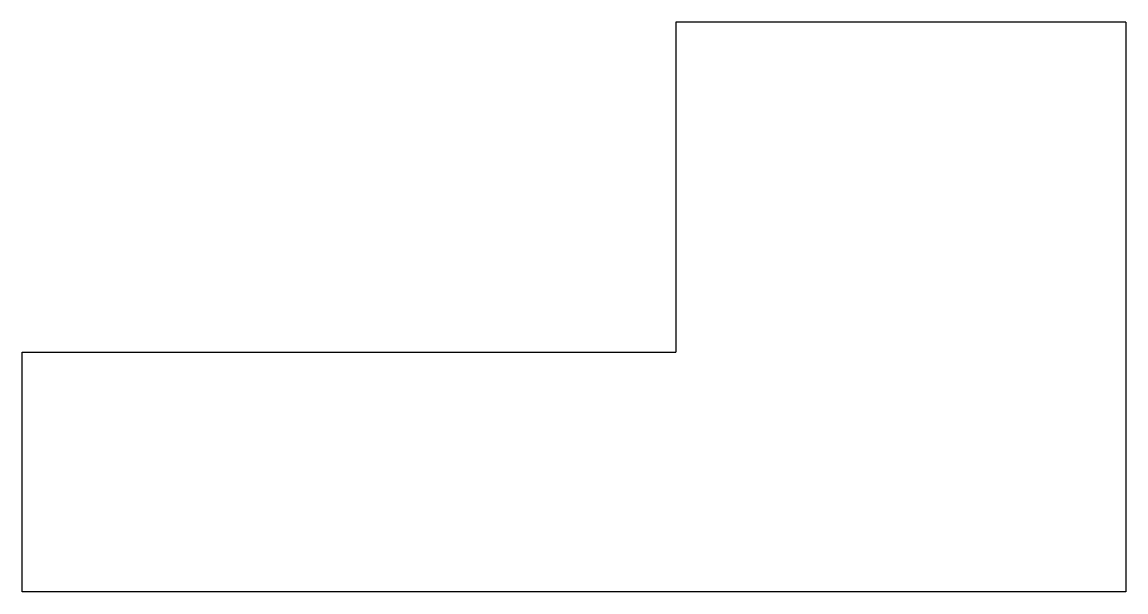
# Model space of a CAD drawing. Header units: inches. Extents: x -341 to 27, y -174 to 16.
import ezdxf

# ---------------------------------------------------------------- set-up
doc = ezdxf.new("R2010")
doc.units = ezdxf.units.IN
doc.header["$MEASUREMENT"] = 0

msp = doc.modelspace()

# ---------------------------------------------------------------- linework, layer by layer
for p, q in [((27.33, 16.23), (-122.67, 16.23)), ((-122.67, 16.23), (-122.67, -93.77)), ((27.33, 16.23), (27.33, -173.77)), ((-340.67, -173.77), (-340.67, -93.77)), ((-340.67, -93.77), (-122.67, -93.77)), ((27.33, -173.77), (-340.67, -173.77))]:
    msp.add_line(p, q)

doc.saveas('drawing.dxf')
